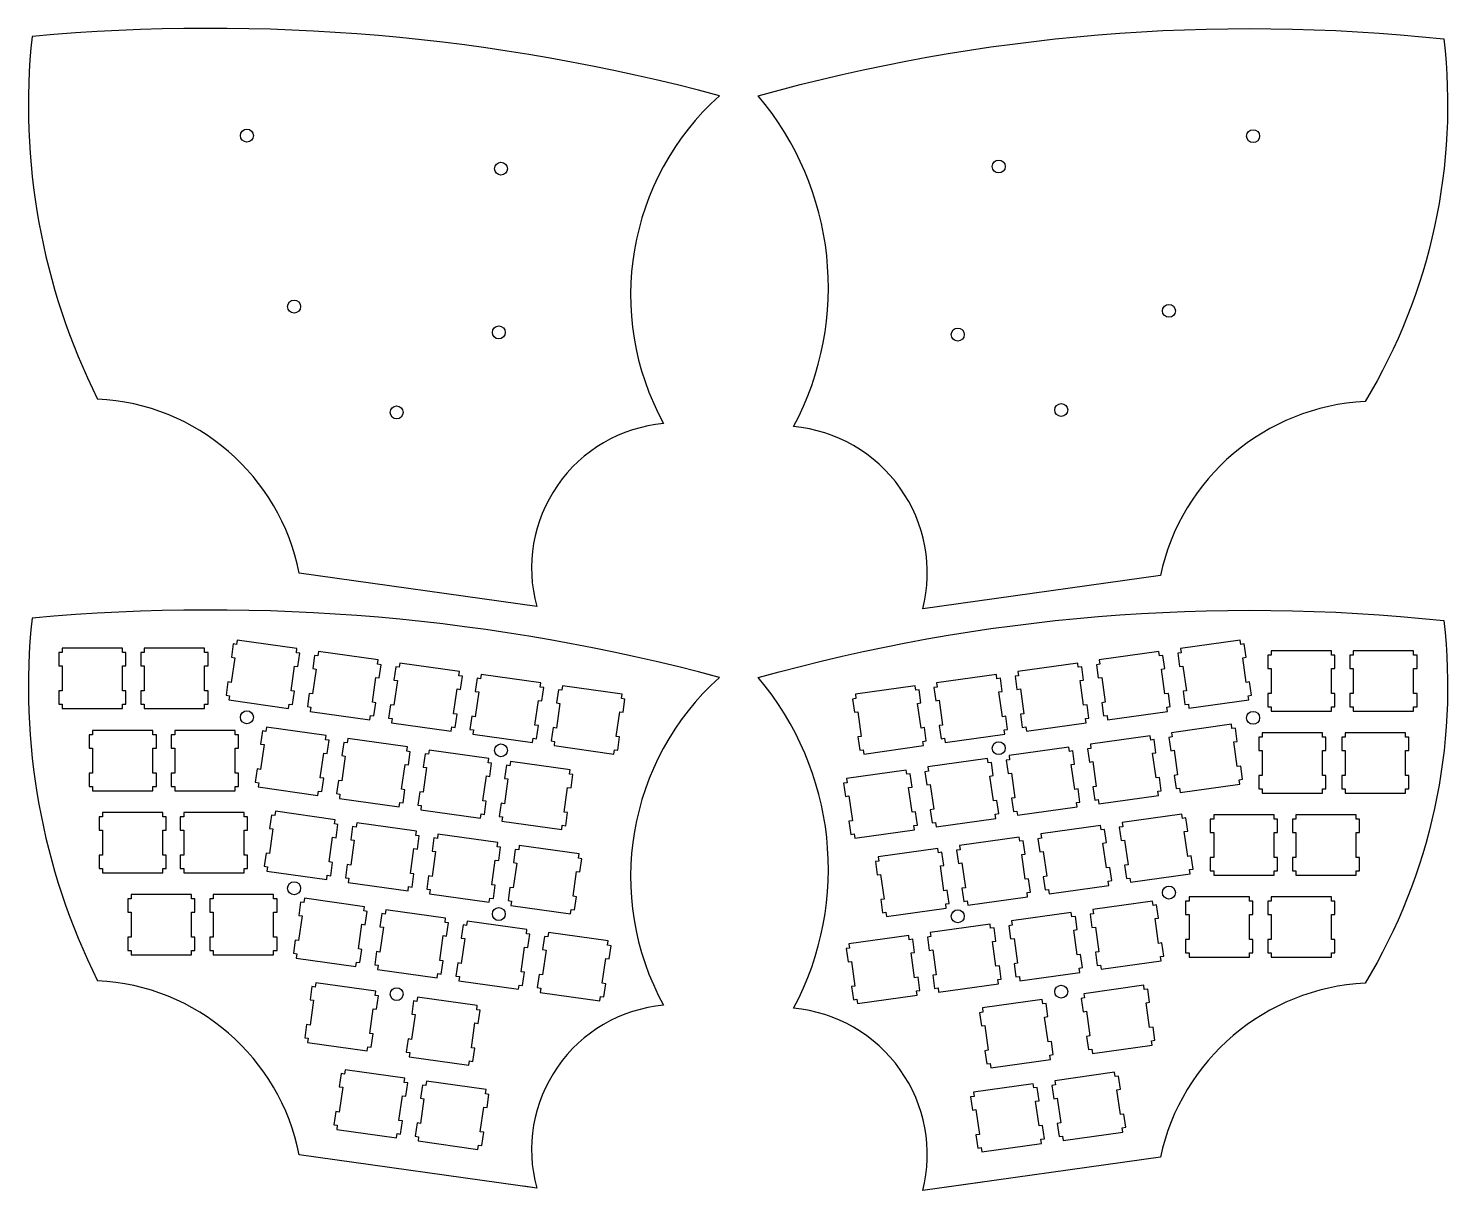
# Model space of a CAD drawing. Header units: millimetres. Extents: x 7 to 337, y 4 to 274.
import ezdxf

# ---------------------------------------------------------------- set-up
doc = ezdxf.new("R2010")
doc.units = ezdxf.units.MM
doc.layers.get('0').update_dxf_attribs({"linetype": 'CONTINUOUS'})

msp = doc.modelspace()

# ---------------------------------------------------------------- linework, layer by layer
for p, q in [((125.3, 139.41), (70.2, 147.15)), ((167.69, 122.92), (164.79, 123.69)), ((147.9, 85.69), (147.75, 85.71)), ((148.11, 87.17), (147.98, 87.19)), ((125.3, 4.41), (70.2, 12.15)), ((125.3, 4.41), (122.33, 4.82)), ((228.77, 5.77), (214.9, 3.82))]:
    msp.add_line(p, q)
for points in [[(184.91, 181.15, 0.307312), (176.67, 257.91, -0.094666), (335.78, 271.13, -0.165843), (317.53, 186.98, 0.339108), (270.01, 146.57), (214.9, 138.82, 0.459779)], [(184.91, 46.15, 0.307312), (176.67, 122.91, -0.094666), (335.78, 136.13, -0.165843), (317.53, 51.98, 0.339108), (270.01, 11.57), (214.9, 3.82, 0.459779)]]:
    msp.add_lwpolyline(points, format="xyb", close=True)
for points in [[(29.19, 128.69), (29.19, 129.69), (15.19, 129.69), (15.19, 128.69), (14.39, 128.69), (14.39, 125.59), (15.19, 125.59), (15.19, 119.79), (14.39, 119.79), (14.39, 116.69), (15.19, 116.69), (15.19, 115.69), (29.19, 115.69), (29.19, 116.69), (29.99, 116.69), (29.99, 119.79), (29.19, 119.79), (29.19, 125.59), (29.99, 125.59), (29.99, 128.69)], [(33.44, 119.79), (33.44, 116.69), (34.24, 116.69), (34.24, 115.69), (48.24, 115.69), (48.24, 116.69), (49.04, 116.69), (49.04, 119.79), (48.24, 119.79), (48.24, 125.59), (49.04, 125.59), (49.04, 128.69), (48.24, 128.69), (48.24, 129.69), (34.24, 129.69), (34.24, 128.69), (33.44, 128.69), (33.44, 125.59), (34.24, 125.59), (34.24, 119.79)], [(54.43, 121.76), (53.64, 121.88), (53.2, 118.8), (54, 118.69), (53.86, 117.7), (67.72, 115.75), (67.86, 116.74), (68.65, 116.63), (69.08, 119.7), (68.29, 119.81), (69.1, 125.56), (69.89, 125.45), (70.32, 128.52), (69.53, 128.63), (69.67, 129.62), (55.81, 131.57), (55.67, 130.58), (54.87, 130.69), (54.44, 127.62), (55.23, 127.51)], [(86.72, 114.09), (87.52, 113.98), (87.95, 117.05), (87.16, 117.16), (87.96, 122.91), (88.76, 122.8), (89.19, 125.87), (88.39, 125.98), (88.53, 126.97), (74.67, 128.92), (74.53, 127.93), (73.74, 128.04), (73.31, 124.97), (74.1, 124.86), (73.29, 119.11), (72.5, 119.22), (72.07, 116.15), (72.86, 116.04), (72.72, 115.05), (86.59, 113.1)], [(255.82, 126.97), (255.96, 125.98), (255.17, 125.87), (255.6, 122.8), (256.39, 122.91), (257.2, 117.16), (256.41, 117.05), (256.84, 113.98), (257.63, 114.09), (257.77, 113.1), (271.64, 115.05), (271.5, 116.04), (272.29, 116.16), (271.86, 119.22), (271.06, 119.11), (270.26, 124.86), (271.05, 124.97), (270.62, 128.04), (269.83, 127.93), (269.69, 128.92)], [(275.7, 116.63), (276.5, 116.75), (276.64, 115.76), (290.5, 117.7), (290.36, 118.69), (291.15, 118.81), (290.72, 121.88), (289.93, 121.77), (289.12, 127.51), (289.91, 127.62), (289.48, 130.69), (288.69, 130.58), (288.55, 131.57), (274.69, 129.62), (274.83, 128.63), (274.04, 128.52), (274.47, 125.45), (275.26, 125.56), (276.07, 119.82), (275.27, 119.7)], [(310.53, 128.13), (309.73, 128.13), (309.73, 129.13), (295.73, 129.13), (295.73, 128.13), (294.93, 128.13), (294.93, 125.03), (295.73, 125.03), (295.73, 119.23), (294.93, 119.23), (294.93, 116.13), (295.73, 116.13), (295.73, 115.13), (309.73, 115.13), (309.73, 116.13), (310.53, 116.13), (310.53, 119.23), (309.73, 119.23), (309.73, 125.03), (310.53, 125.03)], [(314.78, 115.13), (328.78, 115.13), (328.78, 116.13), (329.58, 116.13), (329.58, 119.23), (328.78, 119.23), (328.78, 125.03), (329.58, 125.03), (329.58, 128.13), (328.78, 128.13), (328.78, 129.13), (314.78, 129.13), (314.78, 128.13), (313.98, 128.13), (313.98, 125.03), (314.78, 125.03), (314.78, 119.23), (313.98, 119.23), (313.98, 116.13), (314.78, 116.13)], [(107.4, 124.31), (93.53, 126.26), (93.4, 125.27), (92.6, 125.38), (92.17, 122.32), (92.96, 122.2), (92.16, 116.46), (91.36, 116.57), (90.93, 113.5), (91.72, 113.39), (91.59, 112.4), (105.45, 110.45), (105.59, 111.44), (106.38, 111.33), (106.81, 114.4), (106.02, 114.51), (106.83, 120.26), (107.62, 120.14), (108.05, 123.21), (107.26, 123.33)], [(251.39, 122.21), (252.19, 122.32), (251.75, 125.39), (250.96, 125.27), (250.82, 126.27), (236.96, 124.31), (237.1, 123.33), (236.3, 123.22), (236.74, 120.15), (237.53, 120.26), (238.34, 114.51), (237.54, 114.4), (237.98, 111.33), (238.77, 111.44), (238.91, 110.45), (252.77, 112.4), (252.63, 113.39), (253.42, 113.5), (252.99, 116.57), (252.2, 116.46)], [(126.26, 121.66), (112.4, 123.61), (112.26, 122.62), (111.47, 122.73), (111.04, 119.66), (111.83, 119.55), (111.02, 113.81), (110.23, 113.92), (109.8, 110.85), (110.59, 110.74), (110.45, 109.75), (124.31, 107.8), (124.45, 108.79), (125.25, 108.68), (125.68, 111.75), (124.88, 111.86), (125.69, 117.6), (126.48, 117.49), (126.92, 120.56), (126.12, 120.68)], [(234.56, 110.85), (234.13, 113.92), (233.34, 113.81), (232.53, 119.55), (233.32, 119.66), (232.89, 122.73), (232.1, 122.62), (231.96, 123.61), (218.09, 121.67), (218.23, 120.67), (217.44, 120.56), (217.87, 117.49), (218.66, 117.61), (219.47, 111.86), (218.68, 111.75), (219.11, 108.68), (219.9, 108.79), (220.04, 107.8), (233.91, 109.75), (233.77, 110.74)], [(129.89, 111.16), (129.09, 111.27), (128.66, 108.2), (129.45, 108.09), (129.31, 107.1), (143.18, 105.15), (143.32, 106.14), (144.11, 106.03), (144.54, 109.1), (143.75, 109.21), (144.56, 114.95), (145.35, 114.84), (145.78, 117.91), (144.99, 118.02), (145.13, 119.01), (131.26, 120.96), (131.12, 119.97), (130.33, 120.08), (129.9, 117.01), (130.69, 116.9)], [(199.01, 114.84), (199.8, 114.96), (200.61, 109.21), (199.81, 109.1), (200.25, 106.03), (201.04, 106.14), (201.18, 105.15), (215.04, 107.1), (214.9, 108.09), (215.69, 108.2), (215.26, 111.27), (214.47, 111.16), (213.66, 116.9), (214.46, 117.01), (214.02, 120.08), (213.23, 119.97), (213.09, 120.96), (199.23, 119.01), (199.37, 118.03), (198.58, 117.91)], [(273.19, 106.03), (274, 100.29), (273.21, 100.18), (273.64, 97.11), (274.43, 97.22), (274.57, 96.23), (288.43, 98.18), (288.3, 99.17), (289.09, 99.28), (288.66, 102.35), (287.86, 102.24), (287.06, 107.98), (287.85, 108.09), (287.42, 111.16), (286.63, 111.05), (286.49, 112.04), (272.62, 110.09), (272.76, 109.1), (271.97, 108.99), (272.4, 105.92)], [(22.24, 96.64), (36.24, 96.64), (36.24, 97.64), (37.04, 97.64), (37.04, 100.74), (36.24, 100.74), (36.24, 106.54), (37.04, 106.54), (37.04, 109.64), (36.24, 109.64), (36.24, 110.64), (22.24, 110.64), (22.24, 109.64), (21.44, 109.64), (21.44, 106.54), (22.24, 106.54), (22.24, 100.74), (21.44, 100.74), (21.44, 97.64), (22.24, 97.64)], [(55.29, 110.64), (41.29, 110.64), (41.29, 109.64), (40.49, 109.64), (40.49, 106.54), (41.29, 106.54), (41.29, 100.74), (40.49, 100.74), (40.49, 97.64), (41.29, 97.64), (41.29, 96.64), (55.29, 96.64), (55.29, 97.64), (56.09, 97.64), (56.09, 100.74), (55.29, 100.74), (55.29, 106.54), (56.09, 106.54), (56.09, 109.64), (55.29, 109.64)], [(75.88, 105.37), (76.67, 105.26), (77.1, 108.33), (76.31, 108.44), (76.45, 109.43), (62.59, 111.38), (62.45, 110.39), (61.66, 110.5), (61.22, 107.43), (62.02, 107.32), (61.21, 101.57), (60.42, 101.68), (59.98, 98.61), (60.78, 98.5), (60.64, 97.51), (74.5, 95.56), (74.64, 96.55), (75.43, 96.44), (75.87, 99.51), (75.07, 99.62)], [(93.94, 96.97), (94.74, 102.72), (95.54, 102.61), (95.97, 105.67), (95.18, 105.79), (95.31, 106.78), (81.45, 108.73), (81.31, 107.73), (80.52, 107.85), (80.09, 104.78), (80.88, 104.67), (80.07, 98.92), (79.28, 99.03), (78.85, 95.96), (79.64, 95.85), (79.5, 94.86), (93.37, 92.91), (93.51, 93.9), (94.3, 93.79), (94.73, 96.86)], [(268.19, 105.33), (268.99, 105.44), (268.55, 108.51), (267.76, 108.4), (267.62, 109.39), (253.76, 107.44), (253.9, 106.45), (253.1, 106.34), (253.54, 103.27), (254.33, 103.38), (255.14, 97.64), (254.34, 97.52), (254.77, 94.45), (255.57, 94.57), (255.71, 93.58), (269.57, 95.53), (269.43, 96.51), (270.22, 96.63), (269.79, 99.7), (269, 99.59)], [(307.64, 109.08), (307.64, 110.08), (293.64, 110.08), (293.64, 109.08), (292.83, 109.08), (292.83, 105.98), (293.64, 105.98), (293.64, 100.18), (292.83, 100.18), (292.83, 97.08), (293.64, 97.08), (293.64, 96.08), (307.64, 96.08), (307.64, 97.08), (308.44, 97.08), (308.44, 100.18), (307.64, 100.18), (307.64, 105.98), (308.44, 105.98), (308.44, 109.08)], [(326.88, 96.08), (326.88, 97.08), (327.68, 97.08), (327.68, 100.18), (326.88, 100.18), (326.88, 105.98), (327.68, 105.98), (327.68, 109.08), (326.88, 109.08), (326.88, 110.08), (312.88, 110.08), (312.88, 109.08), (312.08, 109.08), (312.08, 105.98), (312.88, 105.98), (312.88, 100.18), (312.08, 100.18), (312.08, 97.08), (312.88, 97.08), (312.88, 96.08)], [(114.18, 104.13), (100.32, 106.07), (100.18, 105.08), (99.38, 105.19), (98.95, 102.12), (99.75, 102.01), (98.94, 96.27), (98.15, 96.38), (97.71, 93.31), (98.51, 93.2), (98.37, 92.21), (112.23, 90.26), (112.37, 91.25), (113.16, 91.14), (113.59, 94.21), (112.8, 94.32), (113.61, 100.06), (114.4, 99.95), (114.83, 103.02), (114.04, 103.13)], [(250.12, 102.79), (249.69, 105.86), (248.9, 105.75), (248.76, 106.74), (234.89, 104.79), (235.03, 103.8), (234.24, 103.69), (234.67, 100.62), (235.46, 100.73), (236.27, 94.99), (235.48, 94.87), (235.91, 91.8), (236.7, 91.92), (236.84, 90.93), (250.71, 92.87), (250.57, 93.86), (251.36, 93.98), (250.93, 97.05), (250.14, 96.93), (249.33, 102.68)], [(132.03, 88.49), (132.46, 91.56), (131.67, 91.67), (132.47, 97.41), (133.27, 97.3), (133.7, 100.37), (132.91, 100.48), (133.04, 101.47), (119.18, 103.42), (119.04, 102.43), (118.25, 102.54), (117.82, 99.47), (118.61, 99.36), (117.8, 93.62), (117.01, 93.73), (116.58, 90.66), (117.37, 90.55), (117.23, 89.56), (131.09, 87.61), (131.24, 88.6)], [(230.82, 103.21), (230.03, 103.1), (229.89, 104.09), (216.03, 102.14), (216.17, 101.15), (215.38, 101.04), (215.81, 97.97), (216.6, 98.08), (217.41, 92.33), (216.62, 92.22), (217.05, 89.15), (217.84, 89.26), (217.98, 88.27), (231.84, 90.22), (231.7, 91.21), (232.49, 91.32), (232.06, 94.39), (231.27, 94.28), (230.46, 100.03), (231.25, 100.14)], [(211.6, 97.37), (212.39, 97.49), (211.96, 100.56), (211.17, 100.45), (211.03, 101.43), (197.16, 99.49), (197.3, 98.5), (196.51, 98.38), (196.94, 95.31), (197.73, 95.43), (198.54, 89.68), (197.75, 89.57), (198.18, 86.5), (198.97, 86.61), (199.11, 85.62), (212.98, 87.57), (212.84, 88.56), (213.63, 88.67), (213.2, 91.74), (212.41, 91.63)], [(38.53, 81.69), (38.53, 87.49), (39.33, 87.49), (39.33, 90.59), (38.53, 90.59), (38.53, 91.59), (24.53, 91.59), (24.53, 90.59), (23.73, 90.59), (23.73, 87.49), (24.53, 87.49), (24.53, 81.69), (23.73, 81.69), (23.73, 78.59), (24.53, 78.59), (24.53, 77.59), (38.53, 77.59), (38.53, 78.59), (39.33, 78.59), (39.33, 81.69)], [(57.39, 81.69), (57.39, 87.49), (58.19, 87.49), (58.19, 90.59), (57.39, 90.59), (57.39, 91.59), (43.39, 91.59), (43.39, 90.59), (42.59, 90.59), (42.59, 87.49), (43.39, 87.49), (43.39, 81.69), (42.59, 81.69), (42.59, 78.59), (43.39, 78.59), (43.39, 77.59), (57.39, 77.59), (57.39, 78.59), (58.19, 78.59), (58.19, 81.69)], [(77.14, 80.1), (77.94, 85.84), (78.74, 85.73), (79.17, 88.8), (78.38, 88.91), (78.52, 89.9), (64.65, 91.85), (64.51, 90.86), (63.72, 90.97), (63.29, 87.9), (64.08, 87.79), (63.27, 82.05), (62.48, 82.16), (62.05, 79.09), (62.84, 78.98), (62.7, 77.99), (76.57, 76.04), (76.71, 77.03), (77.5, 76.91), (77.93, 79.99)], [(82.14, 79.39), (81.35, 79.51), (80.91, 76.44), (81.71, 76.32), (81.57, 75.33), (95.43, 73.39), (95.57, 74.38), (96.36, 74.26), (96.79, 77.33), (96, 77.45), (96.81, 83.19), (97.6, 83.08), (98.03, 86.15), (97.24, 86.26), (97.38, 87.25), (83.52, 89.2), (83.38, 88.21), (82.58, 88.32), (82.15, 85.25), (82.95, 85.14)], [(260.9, 85.07), (261.7, 85.18), (262.5, 79.44), (261.71, 79.32), (262.14, 76.25), (262.94, 76.37), (263.07, 75.38), (276.94, 77.32), (276.8, 78.31), (277.59, 78.43), (277.16, 81.5), (276.37, 81.38), (275.56, 87.13), (276.35, 87.24), (275.92, 90.31), (275.13, 90.2), (274.99, 91.19), (261.13, 89.24), (261.27, 88.25), (260.47, 88.14)], [(282.4, 81.13), (281.6, 81.13), (281.6, 78.03), (282.4, 78.03), (282.4, 77.03), (296.4, 77.03), (296.4, 78.03), (297.2, 78.03), (297.2, 81.13), (296.4, 81.13), (296.4, 86.93), (297.2, 86.93), (297.2, 90.03), (296.4, 90.03), (296.4, 91.03), (282.4, 91.03), (282.4, 90.03), (281.6, 90.03), (281.6, 86.93), (282.4, 86.93)], [(301.45, 91.03), (301.45, 90.03), (300.65, 90.03), (300.65, 86.93), (301.45, 86.93), (301.45, 81.13), (300.65, 81.13), (300.65, 78.03), (301.45, 78.03), (301.45, 77.03), (315.45, 77.03), (315.45, 78.03), (316.25, 78.03), (316.25, 81.13), (315.45, 81.13), (315.45, 86.93), (316.25, 86.93), (316.25, 90.03), (315.45, 90.03), (315.45, 91.03)], [(116.25, 84.6), (102.38, 86.55), (102.24, 85.56), (101.45, 85.67), (101.02, 82.6), (101.81, 82.49), (101, 76.74), (100.21, 76.85), (99.78, 73.78), (100.57, 73.67), (100.43, 72.68), (114.3, 70.73), (114.44, 71.72), (115.23, 71.61), (115.66, 74.68), (114.87, 74.79), (115.67, 80.54), (116.47, 80.43), (116.9, 83.5), (116.1, 83.61)], [(239.07, 73.01), (239.86, 73.12), (239.43, 76.19), (238.64, 76.08), (237.83, 81.82), (238.62, 81.94), (238.19, 85.01), (237.4, 84.89), (237.26, 85.88), (223.4, 83.94), (223.53, 82.95), (222.74, 82.83), (223.18, 79.77), (223.97, 79.88), (224.77, 74.13), (223.98, 74.02), (224.41, 70.95), (225.21, 71.06), (225.35, 70.07), (239.21, 72.02)], [(257.49, 84.59), (257.06, 87.66), (256.26, 87.55), (256.13, 88.54), (242.26, 86.59), (242.4, 85.6), (241.61, 85.49), (242.04, 82.42), (242.83, 82.53), (243.64, 76.78), (242.85, 76.67), (243.28, 73.6), (244.07, 73.71), (244.21, 72.72), (258.07, 74.67), (257.93, 75.66), (258.73, 75.77), (258.3, 78.84), (257.5, 78.73), (256.69, 84.48)], [(134.97, 80.96), (135.11, 81.95), (121.25, 83.89), (121.11, 82.91), (120.31, 83.02), (119.88, 79.95), (120.68, 79.83), (119.87, 74.09), (119.08, 74.2), (118.64, 71.13), (119.44, 71.02), (119.3, 70.03), (133.16, 68.08), (133.3, 69.07), (134.09, 68.96), (134.52, 72.03), (133.73, 72.14), (134.54, 77.89), (135.33, 77.77), (135.76, 80.84)], [(206.34, 68.41), (206.48, 67.42), (220.34, 69.37), (220.21, 70.36), (221, 70.47), (220.56, 73.54), (219.77, 73.43), (218.97, 79.17), (219.76, 79.28), (219.33, 82.35), (218.53, 82.24), (218.39, 83.23), (204.53, 81.28), (204.67, 80.29), (203.88, 80.18), (204.31, 77.11), (205.1, 77.22), (205.91, 71.48), (205.12, 71.37), (205.55, 68.3)], [(45.99, 62.64), (45.19, 62.64), (45.19, 68.44), (45.99, 68.44), (45.99, 71.54), (45.19, 71.54), (45.19, 72.54), (31.19, 72.54), (31.19, 71.54), (30.39, 71.54), (30.39, 68.44), (31.19, 68.44), (31.19, 62.64), (30.39, 62.64), (30.39, 59.54), (31.19, 59.54), (31.19, 58.54), (45.19, 58.54), (45.19, 59.54), (45.99, 59.54)], [(65.04, 62.64), (64.24, 62.64), (64.24, 68.44), (65.04, 68.44), (65.04, 71.54), (64.24, 71.54), (64.24, 72.54), (50.24, 72.54), (50.24, 71.54), (49.44, 71.54), (49.44, 68.44), (50.24, 68.44), (50.24, 62.64), (49.44, 62.64), (49.44, 59.54), (50.24, 59.54), (50.24, 58.54), (64.24, 58.54), (64.24, 59.54), (65.04, 59.54)], [(71.43, 71.66), (71.29, 70.67), (70.5, 70.78), (70.07, 67.71), (70.86, 67.6), (70.05, 61.86), (69.26, 61.97), (68.83, 58.9), (69.62, 58.79), (69.48, 57.79), (83.35, 55.85), (83.49, 56.84), (84.28, 56.73), (84.71, 59.8), (83.92, 59.91), (84.73, 65.65), (85.52, 65.54), (85.95, 68.61), (85.16, 68.72), (85.3, 69.71)], [(270.02, 58.12), (270.81, 58.24), (270.38, 61.3), (269.59, 61.19), (268.78, 66.94), (269.57, 67.05), (269.14, 70.12), (268.35, 70.01), (268.21, 71), (254.34, 69.05), (254.48, 68.06), (253.69, 67.95), (254.12, 64.88), (254.92, 64.99), (255.72, 59.24), (254.93, 59.13), (255.36, 56.06), (256.15, 56.18), (256.29, 55.18), (270.16, 57.13)], [(276.68, 62.08), (275.88, 62.08), (275.88, 58.98), (276.68, 58.98), (276.68, 57.98), (290.68, 57.98), (290.68, 58.98), (291.48, 58.98), (291.48, 62.08), (290.68, 62.08), (290.68, 67.88), (291.48, 67.88), (291.48, 70.98), (290.68, 70.98), (290.68, 71.98), (276.68, 71.98), (276.68, 70.98), (275.88, 70.98), (275.88, 67.88), (276.68, 67.88)], [(309.73, 71.98), (295.73, 71.98), (295.73, 70.98), (294.93, 70.98), (294.93, 67.88), (295.73, 67.88), (295.73, 62.08), (294.93, 62.08), (294.93, 58.98), (295.73, 58.98), (295.73, 57.98), (309.73, 57.98), (309.73, 58.98), (310.53, 58.98), (310.53, 62.08), (309.73, 62.08), (309.73, 67.88), (310.53, 67.88), (310.53, 70.98), (309.73, 70.98)], [(102.35, 54.19), (103.14, 54.07), (103.58, 57.14), (102.78, 57.26), (103.59, 63), (104.38, 62.89), (104.81, 65.96), (104.02, 66.07), (104.16, 67.06), (90.3, 69.01), (90.16, 68.02), (89.37, 68.13), (88.93, 65.06), (89.73, 64.95), (88.92, 59.2), (88.13, 59.31), (87.7, 56.25), (88.49, 56.13), (88.35, 55.14), (102.21, 53.19)], [(121.08, 50.54), (121.22, 51.53), (122.01, 51.42), (122.44, 54.49), (121.65, 54.6), (122.45, 60.35), (123.25, 60.24), (123.68, 63.31), (122.89, 63.42), (123.03, 64.41), (109.16, 66.36), (109.02, 65.37), (108.23, 65.48), (107.8, 62.41), (108.59, 62.3), (107.78, 56.55), (106.99, 56.66), (106.56, 53.59), (107.35, 53.48), (107.21, 52.49)], [(236.86, 56.59), (236.07, 56.48), (236.5, 53.41), (237.29, 53.52), (237.43, 52.53), (251.29, 54.48), (251.15, 55.47), (251.95, 55.58), (251.51, 58.65), (250.72, 58.54), (249.91, 64.29), (250.71, 64.4), (250.28, 67.47), (249.48, 67.36), (249.34, 68.34), (235.48, 66.4), (235.62, 65.41), (234.83, 65.3), (235.26, 62.23), (236.05, 62.34)], [(140.08, 48.88), (140.87, 48.77), (141.3, 51.84), (140.51, 51.95), (141.32, 57.7), (142.11, 57.59), (142.54, 60.66), (141.75, 60.77), (141.89, 61.76), (128.03, 63.7), (127.89, 62.71), (127.09, 62.83), (126.66, 59.76), (127.46, 59.65), (126.65, 53.9), (125.86, 54.01), (125.43, 50.94), (126.22, 50.83), (126.08, 49.84), (139.94, 47.89)], [(211.61, 63.04), (197.75, 61.09), (197.89, 60.1), (197.1, 59.99), (197.53, 56.92), (198.32, 57.03), (199.13, 51.29), (198.34, 51.18), (198.77, 48.11), (199.56, 48.22), (199.7, 47.23), (213.56, 49.18), (213.42, 50.17), (214.22, 50.28), (213.78, 53.35), (212.99, 53.24), (212.18, 58.98), (212.98, 59.09), (212.55, 62.16), (211.75, 62.05)], [(217.99, 53.94), (217.2, 53.83), (217.63, 50.76), (218.42, 50.87), (218.56, 49.88), (232.43, 51.83), (232.29, 52.82), (233.08, 52.93), (232.65, 56), (231.86, 55.89), (231.05, 61.63), (231.84, 61.75), (231.41, 64.81), (230.62, 64.7), (230.48, 65.69), (216.62, 63.75), (216.75, 62.76), (215.96, 62.64), (216.39, 59.57), (217.19, 59.69)], [(72.11, 38.19), (85.98, 36.24), (86.12, 37.23), (86.91, 37.12), (87.34, 40.19), (86.55, 40.3), (87.36, 46.04), (88.15, 45.93), (88.58, 49), (87.79, 49.11), (87.93, 50.1), (74.06, 52.05), (73.92, 51.06), (73.13, 51.17), (72.7, 48.1), (73.49, 47.99), (72.69, 42.25), (71.89, 42.36), (71.46, 39.29), (72.25, 39.18)], [(252.86, 39.61), (253.3, 36.54), (254.09, 36.65), (254.23, 35.66), (268.09, 37.61), (267.95, 38.6), (268.75, 38.71), (268.31, 41.78), (267.52, 41.67), (266.71, 47.41), (267.51, 47.52), (267.08, 50.59), (266.28, 50.48), (266.14, 51.47), (252.28, 49.52), (252.42, 48.53), (251.63, 48.42), (252.06, 45.35), (252.85, 45.46), (253.66, 39.72)], [(112.16, 45.69), (111.37, 45.8), (111.51, 46.79), (97.64, 48.74), (97.5, 47.75), (96.71, 47.86), (96.28, 44.79), (97.07, 44.68), (96.27, 38.93), (95.47, 39.04), (95.04, 35.98), (95.83, 35.86), (95.7, 34.88), (109.56, 32.93), (109.7, 33.92), (110.49, 33.8), (110.92, 36.87), (110.13, 36.98), (110.94, 42.73), (111.73, 42.62)], [(228.05, 45.1), (228.48, 42.04), (229.27, 42.15), (230.08, 36.4), (229.28, 36.29), (229.72, 33.22), (230.51, 33.33), (230.65, 32.34), (244.51, 34.29), (244.37, 35.28), (245.16, 35.39), (244.73, 38.46), (243.94, 38.35), (243.13, 44.1), (243.93, 44.21), (243.49, 47.28), (242.7, 47.16), (242.56, 48.16), (228.7, 46.21), (228.84, 45.22)], [(79.91, 30.98), (79.48, 27.91), (80.27, 27.8), (79.47, 22.06), (78.68, 22.17), (78.24, 19.1), (79.03, 18.99), (78.9, 18), (92.76, 16.05), (92.9, 17.04), (93.69, 16.93), (94.12, 20), (93.33, 20.11), (94.14, 25.85), (94.93, 25.74), (95.36, 28.81), (94.57, 28.92), (94.71, 29.91), (80.84, 31.86), (80.71, 30.87)], [(259.5, 30.29), (259.36, 31.28), (245.5, 29.33), (245.64, 28.34), (244.84, 28.23), (245.28, 25.16), (246.07, 25.27), (246.88, 19.53), (246.08, 19.42), (246.52, 16.35), (247.31, 16.46), (247.45, 15.47), (261.31, 17.42), (261.17, 18.41), (261.96, 18.52), (261.53, 21.59), (260.74, 21.48), (259.93, 27.22), (260.73, 27.33), (260.29, 30.4)], [(113.79, 23.09), (114.22, 26.16), (113.43, 26.27), (113.57, 27.26), (99.71, 29.21), (99.57, 28.22), (98.78, 28.33), (98.34, 25.26), (99.14, 25.15), (98.33, 19.41), (97.54, 19.52), (97.11, 16.45), (97.9, 16.34), (97.76, 15.35), (111.62, 13.4), (111.76, 14.39), (112.55, 14.28), (112.99, 17.35), (112.19, 17.46), (113, 23.2)], [(226.77, 25.69), (225.98, 25.58), (226.41, 22.51), (227.2, 22.62), (228.01, 16.88), (227.22, 16.76), (227.65, 13.69), (228.44, 13.81), (228.58, 12.82), (242.45, 14.76), (242.31, 15.75), (243.1, 15.87), (242.67, 18.94), (241.88, 18.82), (241.07, 24.57), (241.86, 24.68), (241.43, 27.75), (240.64, 27.64), (240.5, 28.63), (226.63, 26.68)]]:
    msp.add_lwpolyline(points, close=True)
for centre in [(58.04, 248.68), (291.53, 248.55), (117, 241), (232.5, 241.5), (69, 209), (272, 208), (116.5, 203), (223, 202.5), (92.79, 184.42), (247, 185), (58.04, 113.68), (291.53, 113.55), (117, 106), (232.5, 106.5), (69, 74), (272, 73), (116.5, 68), (223, 67.5), (92.79, 49.42), (247, 50)]:
    msp.add_circle(centre, 1.5)
for centre, radius, start, end in [((49.41, -181.61), 455.17, 74.9382, 95.1948), ((159.69, 255.61), 152.35, 173.9408, 206.5386), ((209.27, 211.7), 62.18, 131.9721, 208.7123), ((20.92, 137.36), 50.24, 11.2361, 87.1807), ((157.74, 148.32), 33.64, 95.1157, 195.3729), ((49.41, -316.61), 455.17, 74.9382, 95.1948), ((159.69, 120.61), 152.35, 173.9408, 206.5386), ((209.27, 76.7), 62.18, 131.9721, 208.7123), ((20.92, 2.36), 50.24, 11.2361, 87.1807), ((157.74, 13.32), 33.64, 95.1157, 195.3729)]:
    msp.add_arc(centre, radius, start, end)

doc.saveas('drawing.dxf')
